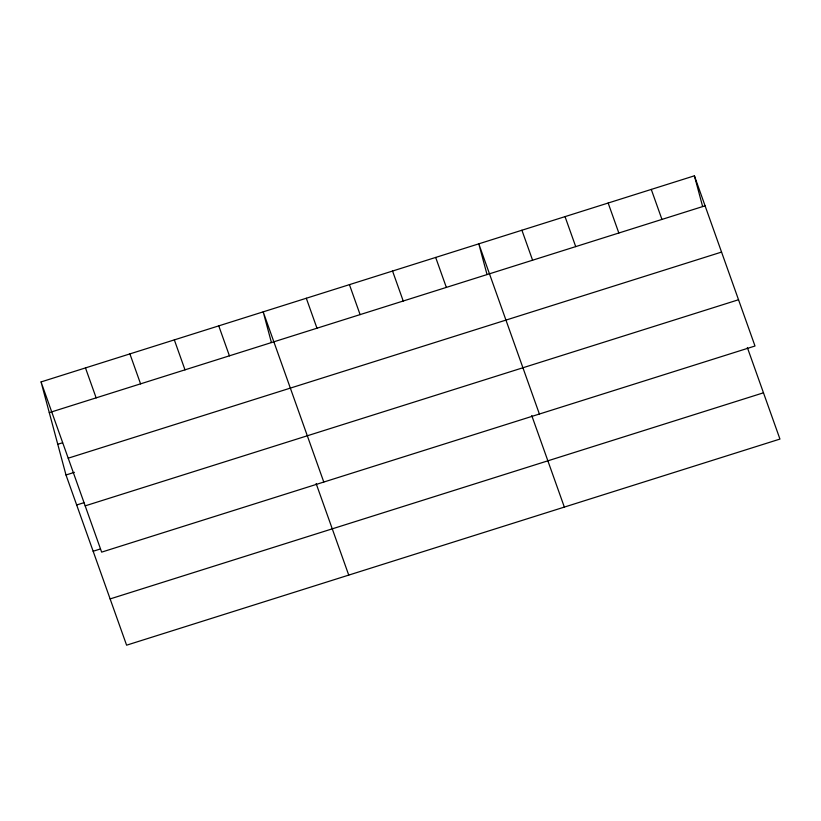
<?xml version="1.0" encoding="UTF-8"?>
<svg xmlns="http://www.w3.org/2000/svg" width="821" height="821" viewBox="0 0 821 821"><rect width="100%" height="100%" fill="white"/><g stroke="black" fill="none" stroke-linecap="round" stroke-linejoin="round"><path stroke-width="1.23" d="M41.05 381.929L694.402 175.817L755.002 346.01L101.65 552.123L41.05 381.929L65.998 474.99L126.598 645.183L779.95 439.071L747.346 347.519M49.281 412.635L705.075 205.814M57.768 444.274L62.57 442.765M68.205 458.19L721.556 252.078M65.998 474.99L74.403 472.332M76.681 504.977L83.886 502.709M85.179 505.859L738.531 299.747M93.153 551.25L100.357 548.972M110.127 598.92L763.479 392.807M651.279 189.425L661.952 219.423M608.156 203.023L618.839 233.02M565.033 216.631L575.716 246.628M521.91 230.229L532.593 260.226M539.397 414.03L478.797 243.837L487.027 274.542M531.741 415.539L564.345 507.091M435.674 257.435L446.357 287.432M392.551 271.043L403.234 301.04M349.428 284.641L360.111 314.638M306.305 298.249L316.988 328.246M323.792 482.04L263.192 311.847L271.423 342.562M316.136 483.559L348.74 575.1M218.755 325.865L229.439 355.862M174.329 339.884L185.012 369.871M129.903 353.892L140.586 383.889M85.476 367.911L96.16 397.908M694.402 175.817L702.632 206.533"/></g></svg>
